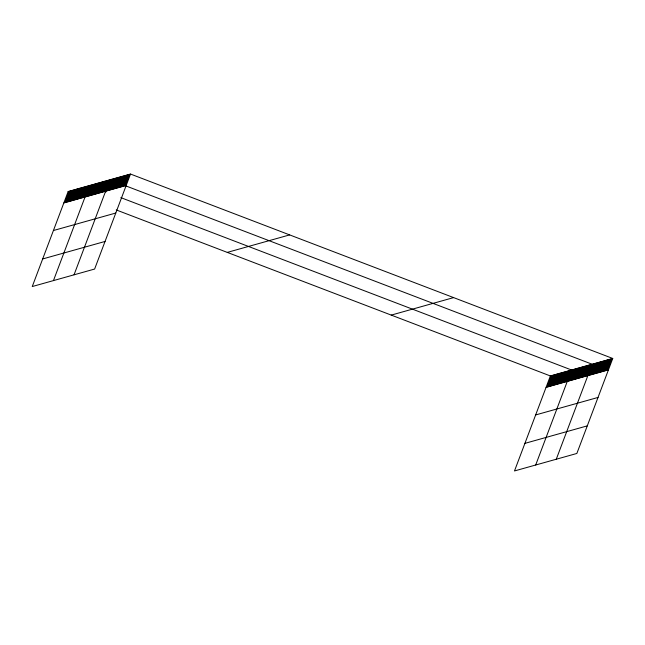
<?xml version="1.0" encoding="UTF-8"?>
<svg xmlns="http://www.w3.org/2000/svg" width="645" height="645" viewBox="0 0 645 645"><rect width="100%" height="100%" fill="white"/><g stroke="black" fill="none" stroke-linecap="round" stroke-linejoin="round"><path stroke-width="0.97" d="M130.516 174.045L68.144 191.541L32.25 286.541L94.621 269.046L130.516 174.045L612.75 358.459L576.856 453.459L514.484 470.955L550.379 375.954L612.75 358.459M64.903 202.643L69.209 191.243M65.959 202.345L70.265 190.944M67.024 202.046L71.329 190.646M68.08 201.748L72.385 190.348M69.144 201.458L73.449 190.057M70.2 201.159L74.506 189.759M71.264 200.861L75.57 189.461M72.321 200.563L76.626 189.162M73.385 200.264L77.69 188.864M74.441 199.966L78.755 188.566M75.505 199.668L79.811 188.267M76.561 199.37L80.875 187.969M77.626 199.071L81.931 187.671M78.682 198.781L82.995 187.381M79.746 198.483L84.052 187.082M80.802 198.184L85.116 186.784M81.867 197.886L86.172 186.486M82.923 197.588L87.236 186.187M83.987 197.289L88.292 185.889M53.454 280.591L89.357 185.591L105.965 191.944M86.075 196.701L90.381 185.3M87.107 196.419L91.413 185.018M88.131 196.128L92.445 184.728M89.163 195.838L93.469 184.438M90.195 195.548L94.501 184.148M91.219 195.258L95.525 183.857M92.251 194.975L96.556 183.575M93.275 194.685L97.589 183.285M94.307 194.395L98.612 182.995M95.339 194.105L99.644 182.704M96.363 193.814L100.676 182.414M97.395 193.532L101.7 182.132M98.427 193.242L102.732 181.842M99.451 192.952L103.764 181.551M100.483 192.662L104.788 181.261M101.515 192.371L105.82 180.971M102.539 192.089L106.852 180.689M103.571 191.799L107.876 180.398M104.603 191.509L108.908 180.108M74.038 274.818L109.932 179.818L592.166 364.231L556.272 459.232M106.659 190.928L110.964 179.528M107.683 190.646L111.996 179.245M108.715 190.356L113.02 178.955M109.747 190.065L114.052 178.665M110.771 189.775L115.084 178.375M111.803 189.485L116.108 178.084M112.835 189.203L117.14 177.802M113.859 188.912L118.172 177.512M114.891 188.622L119.196 177.222M115.923 188.332L120.228 176.932M116.947 188.042L121.26 176.641M117.979 187.76L122.284 176.359M119.011 187.469L123.316 176.069M120.034 187.179L124.34 175.779M121.067 186.889L125.372 175.488M122.09 186.599L126.404 175.198M123.122 186.316L127.428 174.916M124.154 186.026L128.46 174.626M125.178 185.736L129.492 174.335M547.129 387.056L551.443 375.656M548.194 386.758L552.499 375.358M549.25 386.46L553.563 375.059M550.314 386.161L554.619 374.761M551.37 385.863L555.684 374.463M552.434 385.565L556.74 374.173M553.491 385.275L557.804 373.874M554.555 384.976L558.86 373.576M555.611 384.678L559.925 373.278M556.675 384.38L560.981 372.979M557.731 384.081L562.045 372.681M558.796 383.783L563.101 372.383M559.852 383.485L564.165 372.084M560.916 383.186L565.222 371.786M561.972 382.888L566.286 371.496M563.037 382.598L567.342 371.197M564.101 382.3L568.406 370.899M565.157 382.001L569.462 370.601M566.221 381.703L570.527 370.303M535.689 465.005L571.583 370.004L120.833 197.628M568.309 381.114L572.615 369.714M569.333 380.824L573.647 369.424M570.365 380.542L574.671 369.142M571.397 380.252L575.703 368.851M572.421 379.961L576.735 368.561M573.453 379.671L577.759 368.271M574.485 379.381L578.791 367.981M575.509 379.099L579.815 367.698M576.541 378.808L580.847 367.408M577.565 378.518L581.879 367.118M578.597 378.228L582.903 366.828M579.629 377.938L583.935 366.537M580.653 377.656L584.967 366.255M581.685 377.365L585.991 365.965M582.717 377.075L587.023 365.675M583.741 376.785L588.055 365.384M584.773 376.495L589.078 365.094M585.805 376.212L590.111 364.812M586.829 375.922L591.143 364.522M588.893 375.342L593.198 363.941M589.917 375.051L594.222 363.651M590.949 374.769L595.254 363.369M591.973 374.479L596.286 363.079M593.005 374.189L597.31 362.788M594.037 373.898L598.342 362.498M595.061 373.608L599.374 362.208M596.093 373.326L600.398 361.926M597.125 373.036L601.43 361.635M598.149 372.745L602.462 361.345M599.181 372.455L603.486 361.055M600.213 372.165L604.518 360.765M601.237 371.883L605.55 360.482M602.269 371.593L606.574 360.192M603.301 371.302L607.606 359.902M604.325 371.012L608.63 359.612M605.357 370.722L609.662 359.321M606.381 370.44L610.694 359.039M607.413 370.149L611.718 358.749M63.839 202.941L126.21 185.446M53.414 230.531L115.786 213.035M42.675 258.951L105.046 241.456M227.282 252.397L289.653 234.901M391.241 315.099L453.612 297.603M546.073 387.355L608.445 369.859M535.648 414.945L598.02 397.449M524.909 443.365L587.281 425.869M68.144 191.541L83.89 197.564M116.237 209.931L550.379 375.954"/></g></svg>
